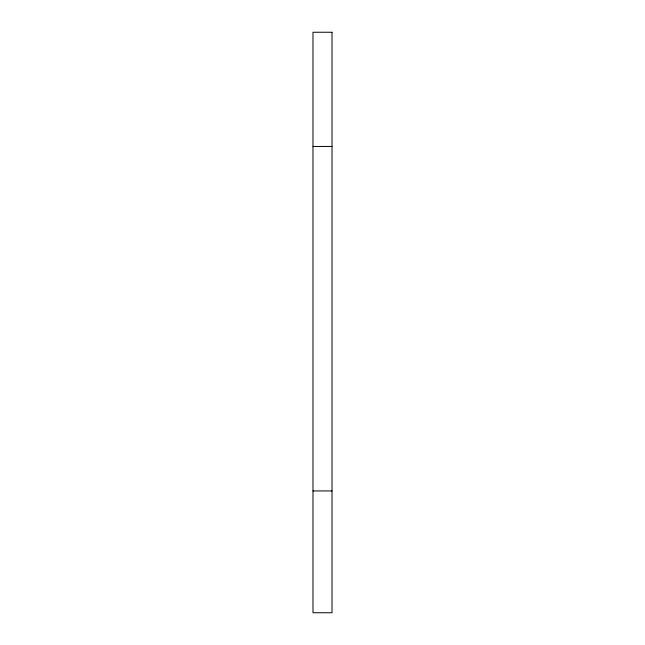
<?xml version="1.0" encoding="UTF-8"?>
<svg xmlns="http://www.w3.org/2000/svg" width="645" height="645" viewBox="0 0 645 645"><rect width="100%" height="100%" fill="white"/><g stroke="black" fill="none" stroke-linecap="round" stroke-linejoin="round"><path stroke-width="0.97" d="M312.986 146.447L332.014 146.447M312.986 490.942L332.014 490.942M332.014 32.25L312.986 32.25L312.986 612.75L332.014 612.75L332.014 32.25"/></g></svg>
